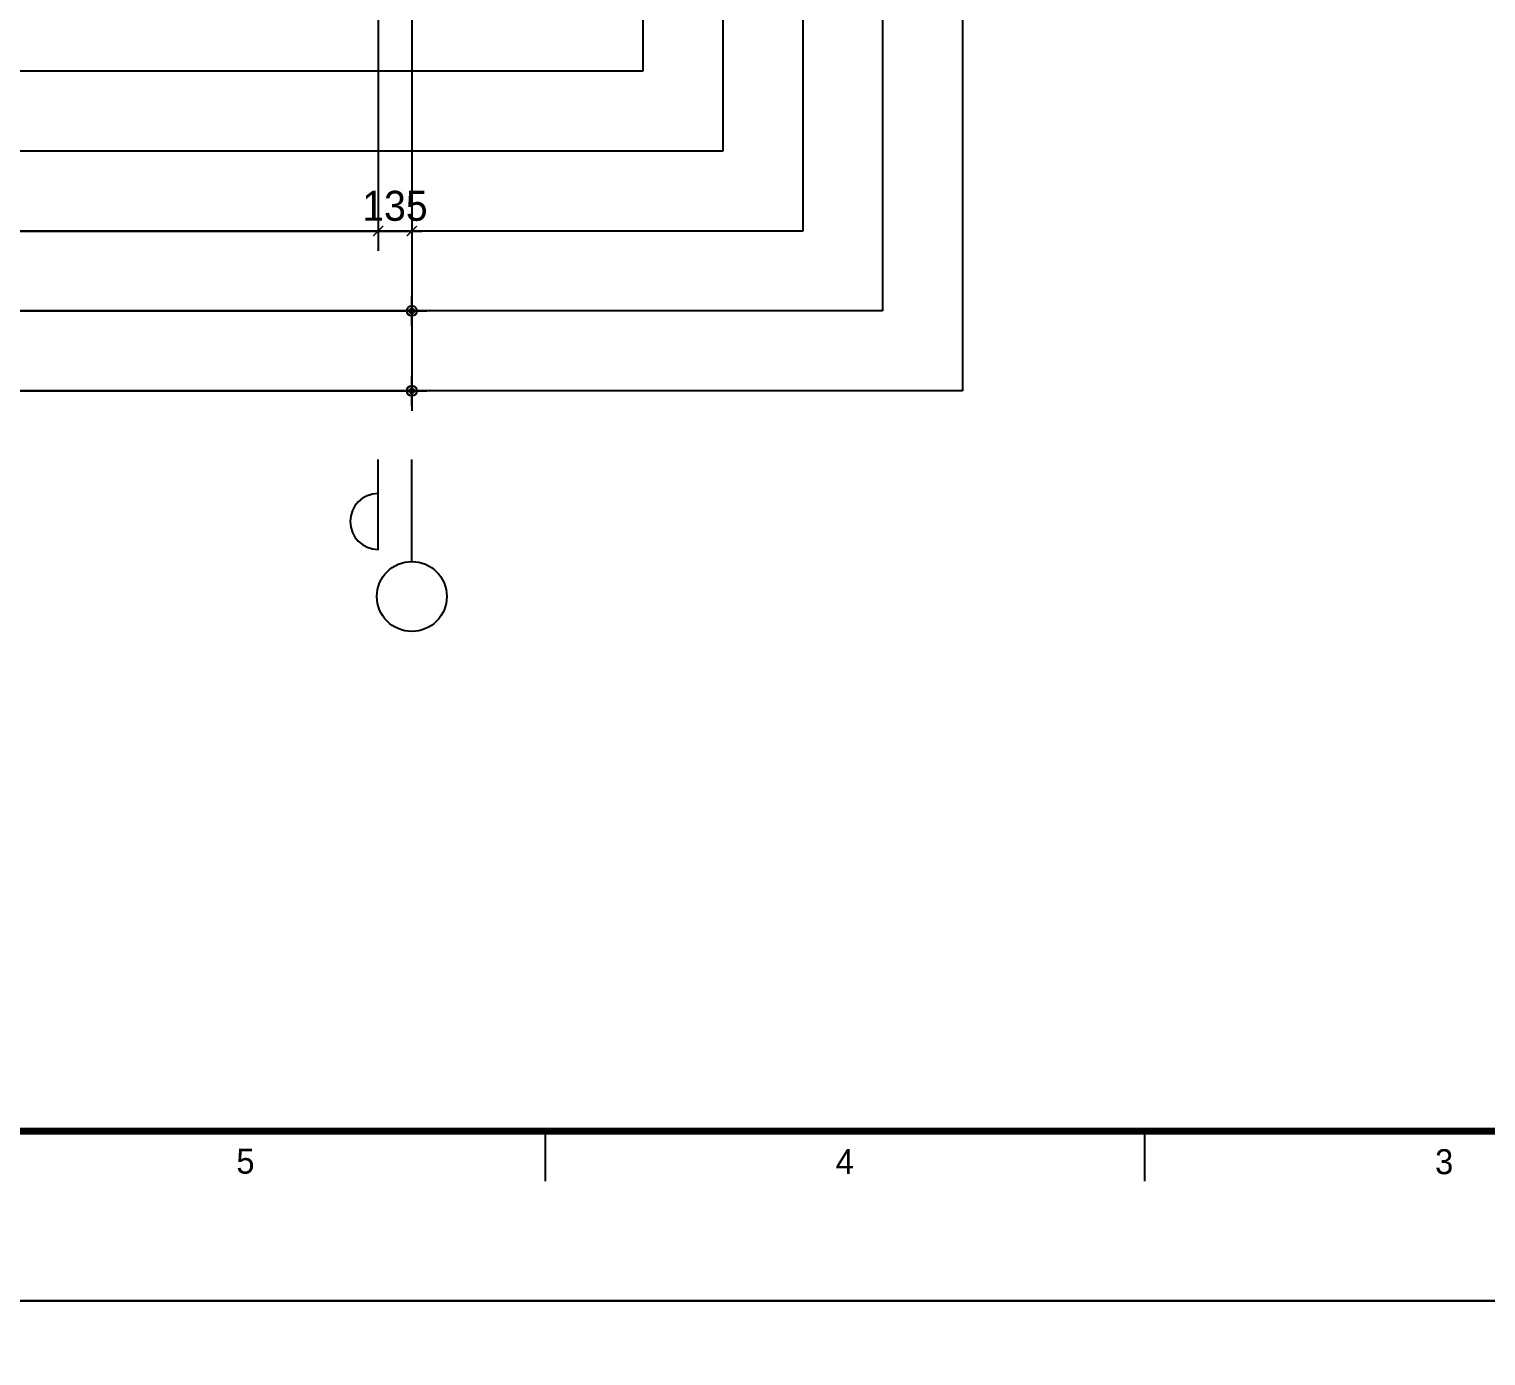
# Model space of a CAD drawing. Header units: millimetres. Extents: x 0 to 92204, y -190080 to 23760.
# Drawn here: x 72128 to 77961, y -47740 to -42427 of the extents above; entities that cross this region are included whole.
import ezdxf
from ezdxf.enums import TextEntityAlignment as Align

# ---------------------------------------------------------------- set-up
doc = ezdxf.new("R2010")
doc.units = ezdxf.units.MM
doc.header["$LTSCALE"] = 100
doc.linetypes.add('AUDIT_D_220706163347-0', pattern=[0])
doc.layers.get('defpoints').update_dxf_attribs({"color": 139})
for name, color, linetype in [('A-치수', 7, 'AUDIT_D_220706163347-0'), ('AA-BORD-FORM', 7, 'Continuous'), ('AA-BORD-TEXT', 3, 'Continuous'), ('AA-XXXX-DIMS', 7, 'Continuous'), ('DIM', 7, 'AUDIT_D_220706163347-0')]:
    doc.layers.add(name, color=color, linetype=linetype)
doc.styles.add('HAUD01', font='Dotum.ttf')
doc.styles.add('맑은고딕', font='malgun.ttf', dxfattribs={"width": 0.9})
doc.dimstyles.new('DIM_40', dxfattribs={"dimscale": 40, "dimtxt": 3, "dimasz": 1, "dimexe": 2, "dimexo": 2, "dimgap": 1, "dimtad": 1, "dimdec": 0, "dimzin": 0, "dimdsep": 46, "dimtxsty": '맑은고딕', "dimblk1": 'DIMDOT', "dimblk2": 'DIMDOT', "dimsah": 1, "dimcen": 0.09, "dimdle": 2, "dimclrd": 7, "dimclre": 7, "dimclrt": 3, "dimadec": 0, "dimazin": 0, "dimtfac": 1, "dimtdec": 0, "dimtix": 1, "dimtmove": 2, "dimatfit": 3, "dimldrblk": 'DIMDOT', "dimfxl": 2, "dimtolj": 1, "dimtzin": 0, "dimarcsym": 0})
doc.dimstyles.new('MCDIM_40', dxfattribs={"dimscale": 40, "dimtxt": 3, "dimasz": 1, "dimexe": 2, "dimexo": 2, "dimgap": 1, "dimtad": 1, "dimdec": 0, "dimzin": 0, "dimdsep": 46, "dimtxsty": '맑은고딕', "dimblk1": 'ARCHTICK', "dimblk2": 'ARCHTICK', "dimsah": 1, "dimcen": 0.09, "dimdle": 2, "dimclrd": 7, "dimclre": 7, "dimclrt": 3, "dimadec": 0, "dimazin": 0, "dimtfac": 1, "dimtdec": 0, "dimtix": 1, "dimtmove": 2, "dimatfit": 3, "dimldrblk": 'ARCHTICK', "dimfxl": 1, "dimtolj": 1, "dimtzin": 0, "dimarcsym": 0})

# ---------------------------------------------------------------- blocks, each defined once
blk = doc.blocks.new('DIMDOT')
at = {"layer": 'AA-XXXX-DIMS'}
for p, q in [((0, -1.5), (0, 1.5)), ((-1.5, 0), (1.5, 0))]:
    blk.add_line(p, q, dxfattribs=at)
for radius in [0.5, 0.25]:
    blk.add_circle((0, 0), radius, dxfattribs=at)
blk = doc.blocks.new('*D2829')
at = {"layer": 'defpoints', "color": 0, "transparency": 16777216}
for p in [(8876.2, -66035.4), (23506.2, -66035.4), (23506.2, -67635.4)]:
    blk.add_point(p, dxfattribs=at)
at = {"layer": 'DIM', "color": 7, "lineweight": -2, "transparency": 16777216}
for p, q in [((8876.2, -66115.4), (8876.2, -67715.4)), ((23506.2, -66115.4), (23506.2, -67715.4)), ((8916.2, -67635.4), (23466.2, -67635.4))]:
    blk.add_line(p, q, dxfattribs=at)
at = {"layer": 'DIM', "color": 7, "lineweight": -2, "transparency": 16777216, "xscale": 40, "yscale": 40, "zscale": 40, "rotation": 180}
blk.add_blockref('DIMDOT', (8876.2, -67635.4), dxfattribs=at)
at = {"layer": 'DIM', "color": 7, "lineweight": -2, "transparency": 16777216, "xscale": 40, "yscale": 40, "zscale": 40}
blk.add_blockref('DIMDOT', (23506.2, -67635.4), dxfattribs=at)
at = {"layer": 'DIM', "color": 3, "transparency": 16777216, "insert": (16191.2, -67535.3), "char_height": 120, "attachment_point": 5, "style": 'HAUD01'}
blk.add_mtext('\\A1;14630', dxfattribs=at)
blk = doc.blocks.new('*D2833')
at = {"layer": 'defpoints', "color": 0, "transparency": 16777216}
for p in [(19661.2, -66035.4), (23506.2, -66035.4), (23506.2, -67315.4)]:
    blk.add_point(p, dxfattribs=at)
at = {"layer": 'DIM', "color": 7, "lineweight": -2, "transparency": 16777216}
for p, q in [((19661.2, -66115.4), (19661.2, -67395.4)), ((23506.2, -66115.4), (23506.2, -67395.4)), ((19701.2, -67315.4), (23466.2, -67315.4))]:
    blk.add_line(p, q, dxfattribs=at)
at = {"layer": 'DIM', "color": 7, "lineweight": -2, "transparency": 16777216, "xscale": 40, "yscale": 40, "zscale": 40, "rotation": 180}
blk.add_blockref('DIMDOT', (19661.2, -67315.4), dxfattribs=at)
at = {"layer": 'DIM', "color": 7, "lineweight": -2, "transparency": 16777216, "xscale": 40, "yscale": 40, "zscale": 40}
blk.add_blockref('DIMDOT', (23506.2, -67315.4), dxfattribs=at)
at = {"layer": 'DIM', "color": 3, "transparency": 16777216, "insert": (21583.7, -67215.3), "char_height": 120, "attachment_point": 5, "style": 'HAUD01'}
blk.add_mtext('\\A1;3845', dxfattribs=at)
blk = doc.blocks.new('_ArchTick')
at = {"color": 0, "linetype": 'ByBlock', "const_width": 0.15}
blk.add_lwpolyline([(-0.5, -0.5), (0.5, 0.5)], dxfattribs=at)
blk = doc.blocks.new('*D2844')
at = {"layer": 'defpoints', "color": 0, "transparency": 16777216}
for p in [(19771.2, -66035.4), (23371.2, -66035.4), (23371.2, -66995.4)]:
    blk.add_point(p, dxfattribs=at)
at = {"layer": 'DIM', "color": 7, "lineweight": -2, "transparency": 16777216}
for p, q in [((19771.2, -66115.4), (19771.2, -67075.4)), ((23371.2, -66115.4), (23371.2, -67075.4)), ((19691.2, -66995.4), (23451.2, -66995.4))]:
    blk.add_line(p, q, dxfattribs=at)
at = {"layer": 'DIM', "color": 7, "lineweight": -2, "transparency": 16777216, "xscale": 40, "yscale": 40, "zscale": 40, "rotation": 180}
blk.add_blockref('_ArchTick', (19771.2, -66995.4), dxfattribs=at)
at = {"layer": 'DIM', "color": 7, "lineweight": -2, "transparency": 16777216, "xscale": 40, "yscale": 40, "zscale": 40}
blk.add_blockref('_ArchTick', (23371.2, -66995.4), dxfattribs=at)
at = {"layer": 'DIM', "color": 3, "transparency": 16777216, "insert": (21571.2, -66895.3), "char_height": 120, "attachment_point": 5, "style": 'HAUD01'}
blk.add_mtext('\\A1;3600', dxfattribs=at)
blk = doc.blocks.new('*D2845')
at = {"layer": 'defpoints', "color": 0, "transparency": 16777216}
for p in [(23371.2, -66035.4), (23506.2, -66035.4), (23506.2, -66995.4)]:
    blk.add_point(p, dxfattribs=at)
at = {"layer": 'DIM', "color": 7, "lineweight": -2, "transparency": 16777216}
for p, q in [((23371.2, -66115.4), (23371.2, -67075.4)), ((23506.2, -66115.4), (23506.2, -67075.4)), ((23371.2, -66995.4), (23331.2, -66995.4)), ((23371.2, -66995.4), (23506.2, -66995.4)), ((23506.2, -66995.4), (23546.2, -66995.4))]:
    blk.add_line(p, q, dxfattribs=at)
at = {"layer": 'DIM', "color": 7, "lineweight": -2, "transparency": 16777216, "xscale": 40, "yscale": 40, "zscale": 40}
blk.add_blockref('_ArchTick', (23371.2, -66995.4), dxfattribs=at)
at = {"layer": 'DIM', "color": 7, "lineweight": -2, "transparency": 16777216, "xscale": 40, "yscale": 40, "zscale": 40, "rotation": 180}
blk.add_blockref('_ArchTick', (23506.2, -66995.4), dxfattribs=at)
at = {"layer": 'DIM', "color": 3, "transparency": 16777216, "insert": (23438.7, -66895.3), "char_height": 120, "attachment_point": 5, "style": 'HAUD01'}
blk.add_mtext('\\A1;135', dxfattribs=at)
blk = doc.blocks.new('중심')
at = {"layer": 'DIM'}
blk.add_line((-350, 0), (0, 0), dxfattribs=at)
blk.add_circle((-470, 0), 120, dxfattribs=at)
blk = doc.blocks.new('XR-FORM 청주월명')
at = {"layer": 'AA-BORD-FORM', "color": 2}
for p, q in [((601, 17), (601, 12)), ((661, 17), (661, 12))]:
    blk.add_line(p, q, dxfattribs=at)
at = {"layer": 'AA-BORD-FORM', "color": 1}
blk.add_lwpolyline([(0, 0), (841, 0), (841, 594), (0, 594)], close=True, dxfattribs=at)
at = {"layer": 'AA-BORD-FORM', "color": 2, "const_width": 0.682}
blk.add_lwpolyline([(21, 17), (21, 577), (821, 577), (821, 17)], close=True, dxfattribs=at)
at = {"layer": 'AA-BORD-TEXT', "color": 7, "style": 'HAUD01'}
for s, p in [('5', (571, 13.99)), ('4', (631, 13.95)), ('3', (691, 13.94))]:
    blk.add_text(s, height=2.5, dxfattribs=at).set_placement(p, align=Align.MIDDLE_CENTER)
blk = doc.blocks.new('DIM-1108')
at = {"layer": 'DIM'}
blk.add_lwpolyline([(23371.2, -68046.5, 1), (23371.2, -68270.5), (23371.2, -67910.5)], format="xyb", dxfattribs=at)
at = {"layer": 'A-치수', "xscale": 1.166666666666675, "yscale": 1.166666666666675, "zscale": 1.166666666666675, "rotation": 90}
blk.add_blockref('중심', (23506.2, -67910.5), dxfattribs=at)
at = {"layer": 'DIM'}
for base, p1, p2, dimstyle, override, picture, middle in [((23506.2, -67635.4), (8876.2, -66035.4), (23506.2, -66035.4), 'DIM_40', {"dimscale": 40, "dimtxsty": 'HAUD01'}, '*D2829', (16191.2, -67535.3)), ((23506.2, -67315.4), (19661.2, -66035.4), (23506.2, -66035.4), 'DIM_40', {"dimscale": 40, "dimtxsty": 'HAUD01'}, '*D2833', (21583.7, -67215.3)), ((23371.2, -66995.4), (19771.2, -66035.4), (23371.2, -66035.4), 'MCDIM_40', {"dimtxsty": 'HAUD01'}, '*D2844', (21571.2, -66895.3)), ((23506.2, -66995.4), (23371.2, -66035.4), (23506.2, -66035.4), 'MCDIM_40', {"dimtxsty": 'HAUD01'}, '*D2845', (23438.7, -66895.3))]:
    dim = blk.add_linear_dim(base=base, p1=p1, p2=p2, angle=180, dimstyle=dimstyle, override=override, dxfattribs=at)
    dim.commit()
    dim.dimension.update_dxf_attribs({"geometry": picture, "text_midpoint": middle})

msp = doc.modelspace()

# ---------------------------------------------------------------- linework, layer by layer
at = {"layer": 'defpoints'}
for points in [[(75865.2, -43875.4), (56236, -43875.4), (56236, -26950.4), (75865.2, -26950.4)], [(75545.2, -43555.4), (56556, -43555.4), (56556, -27270.4), (75545.2, -27270.4)], [(75225.2, -43235.4), (56876, -43235.4), (56876, -27590.4), (75225.2, -27590.4)], [(74905.2, -42915.4), (57196, -42915.4), (57196, -27910.4), (74905.2, -27910.4)], [(74585.2, -42595.4), (57516, -42595.4), (57516, -28230.4), (74585.2, -28230.4)]]:
    msp.add_lwpolyline(points, close=True, dxfattribs=at)

# ---------------------------------------------------------------- block references
msp.add_blockref('DIM-1108', (50153.9, 23760))
at = {"xscale": 40, "yscale": 40, "zscale": 40}
for p in [(50153.9, -47520), (50153.9, -71280)]:
    msp.add_blockref('XR-FORM 청주월명', p, dxfattribs=at)

doc.saveas('drawing.dxf')
